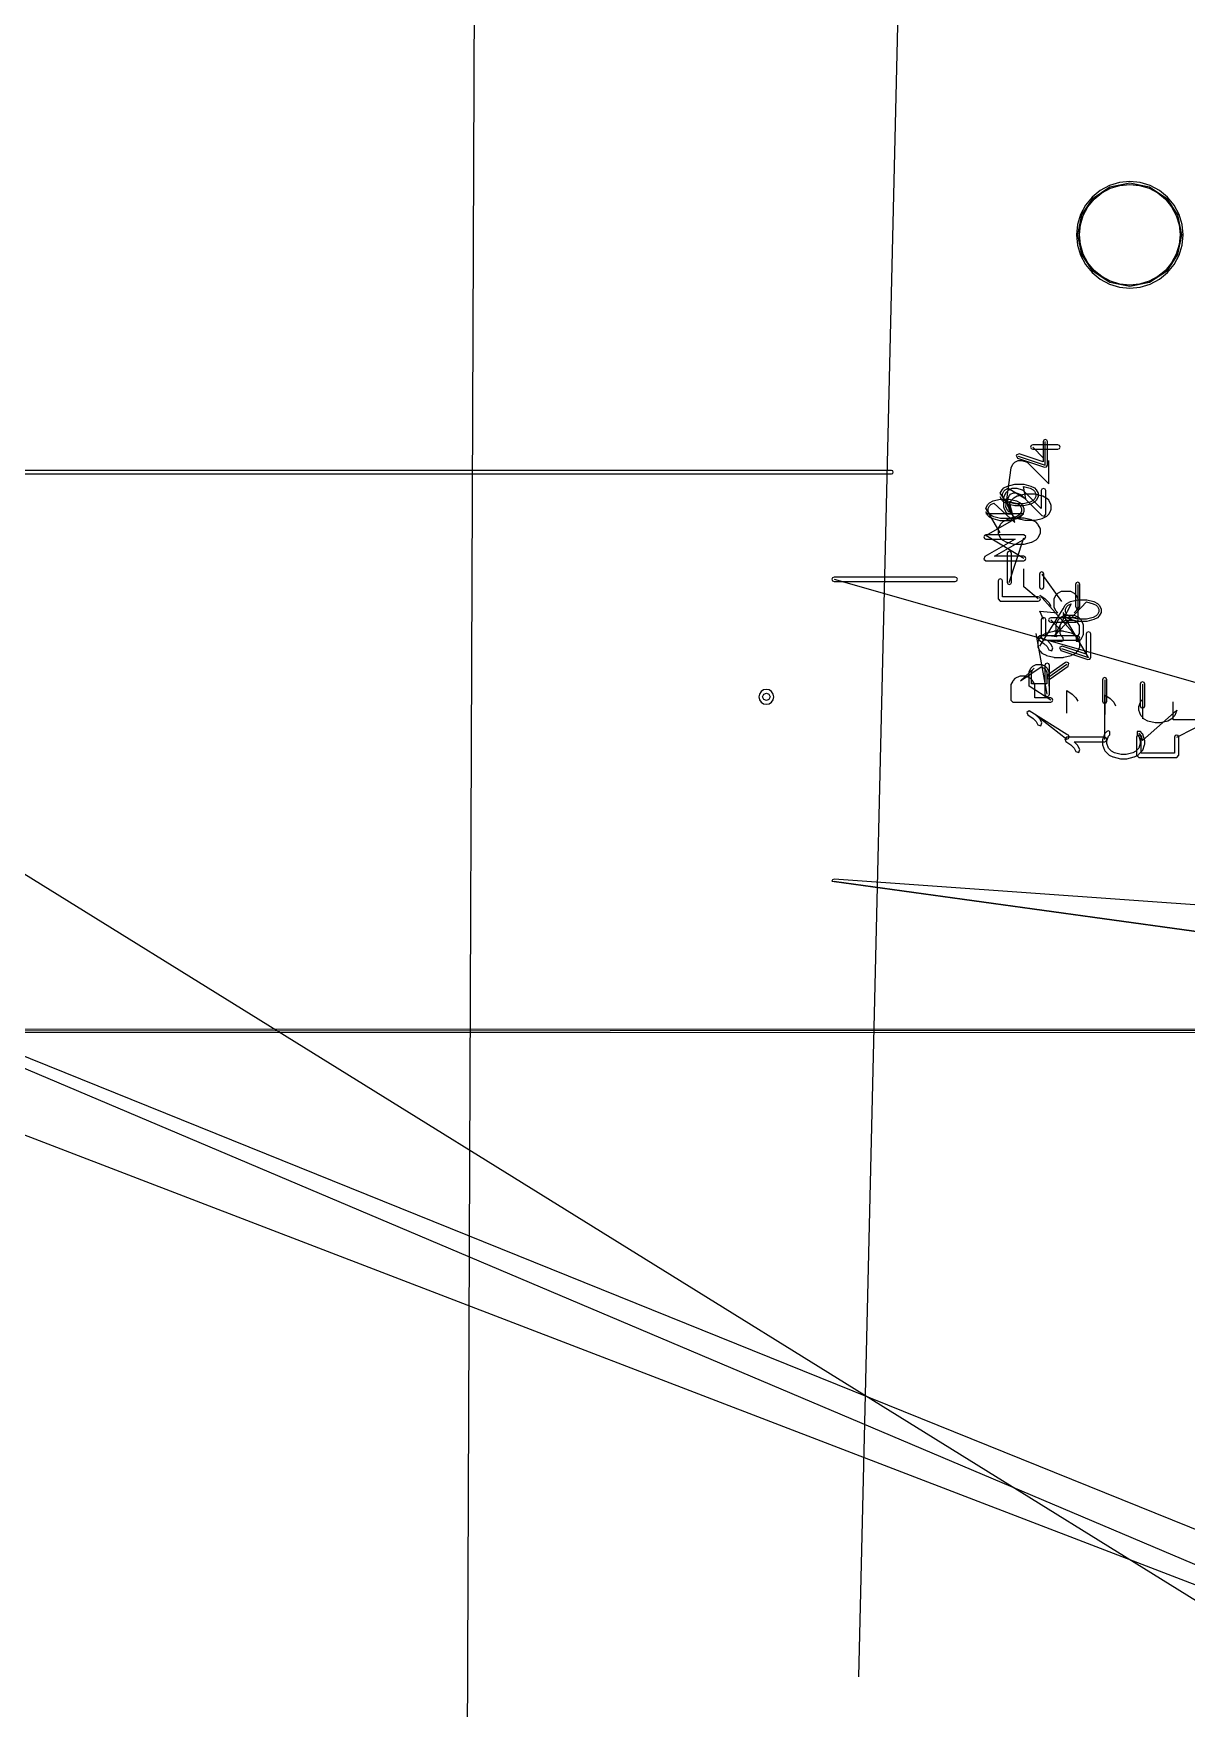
# Model space of a CAD drawing. Extents: x 0 to 334, y -361 to 120.
# Drawn here: x 38.8 to 77.5, y -22.7 to 33.6 of the extents above; entities that cross this region are included whole.
import ezdxf

# ---------------------------------------------------------------- set-up
doc = ezdxf.new("R2010")
doc.units = 0

msp = doc.modelspace()

# ---------------------------------------------------------------- linework, layer by layer
at = {"layer": 'Layer 1'}
for p, q in [((68.600002, 68.13915), (66.48, -21.6349)), ((53.7, 67.5442), (52.37, -264.804)), ((74.604748, 28.321693), (74.333284, 28.098909)), ((74.368637, 28.063553), (74.933591, 28.441043)), ((74.403995, 28.028198), (74.660305, 28.238547)), ((74.914458, 28.487237), (74.604748, 28.321693)), ((74.660305, 28.238547), (74.952727, 28.394849)), ((75.250514, 28.589179), (74.914458, 28.487237)), ((74.933591, 28.441043), (75.6, 28.5736)), ((74.952727, 28.394849), (75.270023, 28.4911)), ((75.6, 28.6236), (75.250514, 28.589179)), ((75.270023, 28.4911), (75.6, 28.5236)), ((75.949486, 28.589179), (75.6, 28.6236)), ((75.6, 28.6236), (75.6, 28.6236)), ((75.6, 28.5736), (76.266409, 28.441043)), ((75.6, 28.5236), (75.929977, 28.4911)), ((75.6, 28.5236), (75.6, 28.5236)), ((75.929977, 28.4911), (76.247273, 28.394849)), ((76.285542, 28.487237), (75.949486, 28.589179)), ((76.247273, 28.394849), (76.539695, 28.238547)), ((76.266409, 28.441043), (76.831363, 28.063553)), ((76.595252, 28.321693), (76.285542, 28.487237)), ((76.539695, 28.238547), (76.796005, 28.028198)), ((76.866716, 28.098909), (76.595252, 28.321693)), ((74.1105, 27.827445), (73.944956, 27.517735)), ((73.991147, 27.498599), (74.368637, 28.063553)), ((74.037344, 27.479466), (74.193646, 27.771888)), ((74.333284, 28.098909), (74.1105, 27.827445)), ((74.193646, 27.771888), (74.403995, 28.028198)), ((76.796005, 28.028198), (77.006354, 27.771888)), ((76.831363, 28.063553), (77.208853, 27.498599)), ((77.0895, 27.827445), (76.866716, 28.098909)), ((77.006354, 27.771888), (77.162656, 27.479466)), ((77.255044, 27.517735), (77.0895, 27.827445)), ((73.843014, 27.181679), (73.808593, 26.832193)), ((73.944956, 27.517735), (73.843014, 27.181679)), ((73.85859, 26.83219), (73.991147, 27.498599)), ((73.908593, 26.832193), (73.941093, 27.16217)), ((73.941093, 27.16217), (74.037344, 27.479466)), ((77.162656, 27.479466), (77.258907, 27.16217)), ((77.208853, 27.498599), (77.34141, 26.83219)), ((77.356986, 27.181679), (77.255044, 27.517735)), ((77.258907, 27.16217), (77.291407, 26.832193)), ((77.391407, 26.832193), (77.356986, 27.181679)), ((73.808593, 26.832193), (73.843014, 26.482707)), ((73.843014, 26.482707), (73.944956, 26.146651)), ((73.991147, 26.165781), (73.85859, 26.83219)), ((73.941093, 26.502216), (73.908593, 26.832193)), ((74.037344, 26.18492), (73.941093, 26.502216)), ((77.258907, 26.502216), (77.162656, 26.18492)), ((77.34141, 26.83219), (77.208853, 26.165781)), ((77.255044, 26.146651), (77.356986, 26.482707)), ((77.291407, 26.832193), (77.258907, 26.502216)), ((77.34141, 26.83219), (77.34141, 26.83219)), ((77.356986, 26.482707), (77.391407, 26.832193)), ((73.944956, 26.146651), (74.1105, 25.836941)), ((74.368637, 25.600827), (73.991147, 26.165781)), ((74.193646, 25.892498), (74.037344, 26.18492)), ((77.208853, 26.165781), (76.831363, 25.600827)), ((77.162656, 26.18492), (77.006354, 25.892498)), ((77.0895, 25.836941), (77.255044, 26.146651)), ((74.1105, 25.836941), (74.333284, 25.565477)), ((74.403995, 25.636188), (74.193646, 25.892498)), ((74.333284, 25.565477), (74.604748, 25.342693)), ((74.933591, 25.223337), (74.368637, 25.600827)), ((74.660305, 25.425839), (74.403995, 25.636188)), ((74.604748, 25.342693), (74.914458, 25.177149)), ((74.952727, 25.269537), (74.660305, 25.425839)), ((76.539695, 25.425839), (76.247273, 25.269537)), ((76.831363, 25.600827), (76.266409, 25.223337)), ((76.285542, 25.177149), (76.595252, 25.342693)), ((76.796005, 25.636188), (76.539695, 25.425839)), ((76.595252, 25.342693), (76.866716, 25.565477)), ((77.006354, 25.892498), (76.796005, 25.636188)), ((76.866716, 25.565477), (77.0895, 25.836941)), ((74.914458, 25.177149), (75.250514, 25.075207)), ((75.6, 25.09078), (74.933591, 25.223337)), ((75.270023, 25.173286), (74.952727, 25.269537)), ((75.250514, 25.075207), (75.6, 25.040786)), ((75.6, 25.140786), (75.270023, 25.173286)), ((76.266409, 25.223337), (75.6, 25.09078)), ((75.929977, 25.173286), (75.6, 25.140786)), ((75.6, 25.040786), (75.949486, 25.075207)), ((76.247273, 25.269537), (75.929977, 25.173286)), ((75.949486, 25.075207), (76.285542, 25.177149)), ((72.284834, 19.751404), (72.262867, 19.698371)), ((72.337867, 19.773371), (72.284834, 19.751404)), ((73.1845, 19.7734), (72.337867, 19.773371)), ((72.708167, 19.932833), (72.6862, 19.8798)), ((72.6862, 19.8798), (72.6862, 19.1977)), ((72.7612, 19.9548), (72.708167, 19.932833)), ((72.814233, 19.932833), (72.7612, 19.9548)), ((72.7612, 19.9548), (72.7612, 19.9548)), ((72.7612, 19.093609), (72.7612, 19.8798)), ((72.8362, 19.8798), (72.814233, 19.932833)), ((72.8362, 19.093643), (72.8362, 19.8798)), ((73.237533, 19.751433), (73.1845, 19.7734)), ((73.2595, 19.6984), (73.237533, 19.751433)), ((71.672577, 19.125052), (71.733053, 19.185528)), ((71.733053, 19.185528), (71.854005, 19.246005)), ((71.877774, 19.467175), (71.782906, 19.419741)), ((71.782906, 19.419741), (71.83034, 19.324873)), ((71.83034, 19.324873), (72.737483, 19.022492)), ((71.854005, 19.246005), (71.975, 19.246)), ((71.854057, 19.39599), (72.7612, 19.093609)), ((72.6862, 19.1977), (71.877774, 19.467175)), ((71.975, 19.246), (72.156429, 19.185523)), ((72.156429, 19.185523), (72.882143, 18.459809)), ((72.262867, 19.698371), (72.284834, 19.645338)), ((72.284834, 19.645338), (72.337867, 19.623371)), ((72.337867, 19.698371), (72.7007, 19.321)), ((72.337867, 19.623371), (73.1845, 19.6234)), ((72.882143, 18.459809), (72.8821, 19.246)), ((73.1845, 19.6234), (73.237533, 19.645367)), ((73.237533, 19.645367), (73.2595, 19.6984)), ((16.67, 18.8522), (189.09, -88.0649)), ((67.59, 18.9122), (19.27, 18.9122)), ((19.27, 18.7922), (67.59, 18.7922)), ((67.632426, 18.894626), (67.59, 18.9122)), ((67.59, 18.7922), (67.632426, 18.809774)), ((67.65, 18.8522), (67.632426, 18.894626)), ((67.632426, 18.809774), (67.65, 18.8522)), ((71.430695, 17.688144), (71.6121, 19.0041)), ((71.6121, 19.0041), (71.672577, 19.125052)), ((72.737483, 19.022492), (72.80505, 19.032804)), ((72.80505, 19.032804), (72.8362, 19.093643)), ((71.309767, 17.901029), (71.24929, 18.021981)), ((71.2493, 18.1429), (71.309777, 18.263852)), ((71.6121, 17.613146), (71.2493, 18.1429)), ((71.309777, 18.263852), (71.370253, 18.324328)), ((71.324257, 18.039686), (71.3243, 18.1252)), ((71.371373, 17.945456), (71.324257, 18.039686)), ((71.3243, 18.1252), (71.371416, 18.21943)), ((71.363613, 18.024066), (71.355695, 17.990525)), ((71.42409, 18.145018), (71.363613, 18.024066)), ((71.370253, 18.324328), (71.491205, 18.384805)), ((71.371416, 18.21943), (71.41468, 18.262694)), ((71.41468, 18.262694), (71.517382, 18.314046)), ((71.438139, 18.16451), (71.42409, 18.145018)), ((71.498615, 18.224986), (71.438139, 18.16451)), ((71.491205, 18.384805), (71.73311, 18.445281)), ((71.518107, 18.239035), (71.498615, 18.224986)), ((71.5057, 17.9728), (71.552816, 18.06703)), ((71.517382, 18.314046), (72.105143, 17.96148)), ((71.639059, 18.299512), (71.518107, 18.239035)), ((71.552816, 18.06703), (71.59608, 18.110294)), ((71.59608, 18.110294), (71.69031, 18.15741)), ((71.6726, 18.30743), (71.639059, 18.299512)), ((71.793557, 18.307425), (71.6726, 18.30743)), ((71.69031, 18.15741), (71.7814, 18.1574)), ((71.820464, 18.043086), (71.699512, 17.982609)), ((71.73311, 18.445281), (72.0355, 18.4453)), ((71.7814, 18.1574), (71.934486, 18.106371)), ((71.817274, 18.303576), (71.793557, 18.307425)), ((71.998703, 18.243099), (71.817274, 18.303576)), ((71.835815, 18.048765), (71.820464, 18.043086)), ((72.07772, 18.109241), (71.835815, 18.048765)), ((71.934486, 18.106371), (72.647681, 17.393176)), ((72.028019, 18.224981), (71.998703, 18.243099)), ((72.105143, 17.96148), (72.0262, 18.3703)), ((72.0262, 18.3703), (72.251161, 18.31406)), ((72.6257, 17.6273), (72.028019, 18.224981)), ((72.0355, 18.4453), (72.277405, 18.384824)), ((72.09591, 18.11148), (72.07772, 18.109241)), ((72.398291, 18.111481), (72.09591, 18.11148)), ((72.251161, 18.31406), (72.353863, 18.262708)), ((72.277405, 18.384824), (72.398357, 18.324347)), ((72.353863, 18.262708), (72.397127, 18.219444)), ((72.397127, 18.219444), (72.444242, 18.125214)), ((72.4443, 18.0397), (72.397185, 17.94547)), ((72.416481, 18.109242), (72.398291, 18.111481)), ((72.398357, 18.324347), (72.458833, 18.263871)), ((72.658386, 18.048766), (72.416481, 18.109242)), ((72.444242, 18.125214), (72.4443, 18.0397)), ((72.5193, 18.022), (72.458824, 17.901048)), ((72.458833, 18.263871), (72.519309, 18.142919)), ((72.519309, 18.142919), (72.5193, 18.022)), ((72.647667, 18.285433), (72.6257, 18.2324)), ((72.6257, 18.2324), (72.6257, 17.6273)), ((72.7007, 18.3074), (72.647667, 18.285433)), ((72.673737, 18.043087), (72.658386, 18.048766)), ((72.794689, 17.98261), (72.673737, 18.043087)), ((72.753733, 18.285433), (72.7007, 18.3074)), ((72.7757, 18.2324), (72.753733, 18.285433)), ((72.775714, 17.446209), (72.7757, 18.2324)), ((70.825967, 17.402628), (70.76549, 17.523581)), ((70.7655, 17.6446), (70.825977, 17.765552)), ((71.24929, 16.812458), (70.7655, 17.6446)), ((70.825977, 17.765552), (70.886453, 17.826029)), ((70.840457, 17.541286), (70.8405, 17.6269)), ((70.887573, 17.447055), (70.840457, 17.541286)), ((70.8405, 17.6269), (70.887616, 17.72113)), ((70.886453, 17.826029), (71.007405, 17.886505)), ((70.887616, 17.72113), (70.93088, 17.764395)), ((70.93088, 17.764395), (71.033582, 17.815746)), ((71.007405, 17.886505), (71.24931, 17.946981)), ((71.033582, 17.815746), (71.742333, 17.160791)), ((71.24931, 17.946981), (71.5517, 17.947)), ((71.370243, 17.840553), (71.309767, 17.901029)), ((71.355695, 17.990525), (71.3557, 17.6881)), ((71.3557, 17.6881), (71.363618, 17.654559)), ((71.363618, 17.654559), (71.424095, 17.533606)), ((71.491195, 17.780077), (71.370243, 17.840553)), ((71.414637, 17.902192), (71.371373, 17.945456)), ((71.517339, 17.850841), (71.414637, 17.902192)), ((71.424095, 17.533606), (71.438144, 17.514114)), ((71.491172, 17.567191), (71.430695, 17.688144)), ((71.438144, 17.514114), (71.49862, 17.453638)), ((71.551648, 17.506715), (71.491172, 17.567191)), ((71.7331, 17.7196), (71.491195, 17.780077)), ((71.49862, 17.453638), (71.604686, 17.453638)), ((71.5057, 17.705805), (71.5057, 17.9728)), ((71.552816, 17.611574), (71.5057, 17.705805)), ((71.7423, 17.7946), (71.517339, 17.850841)), ((71.545018, 17.76764), (71.5371, 17.734099)), ((71.5371, 17.734099), (71.5371, 17.6131)), ((71.5371, 17.6131), (71.5371, 17.613038)), ((71.5371, 17.613038), (71.537102, 17.612653)), ((71.537102, 17.612653), (71.537105, 17.612268)), ((71.537105, 17.612268), (71.537111, 17.611883)), ((71.537111, 17.611883), (71.537117, 17.611498)), ((71.537117, 17.611498), (71.537127, 17.611113)), ((71.537127, 17.611113), (71.537138, 17.610728)), ((71.537138, 17.610728), (71.537152, 17.610343)), ((71.537152, 17.610343), (71.537166, 17.609959)), ((71.537166, 17.609959), (71.537184, 17.609574)), ((71.537184, 17.609574), (71.537202, 17.60919)), ((71.537202, 17.60919), (71.537224, 17.608806)), ((71.537224, 17.608806), (71.537246, 17.608421)), ((71.537246, 17.608421), (71.537272, 17.608037)), ((71.537272, 17.608037), (71.537298, 17.607653)), ((71.537298, 17.607653), (71.537328, 17.607269)), ((71.537328, 17.607269), (71.537358, 17.606885)), ((71.537358, 17.606885), (71.537392, 17.606501)), ((71.537392, 17.606501), (71.537426, 17.606118)), ((71.537426, 17.606118), (71.537463, 17.605735)), ((71.537463, 17.605735), (71.537502, 17.605352)), ((71.537502, 17.605352), (71.537543, 17.60497)), ((71.537543, 17.60497), (71.537585, 17.604586)), ((71.537585, 17.604586), (71.53763, 17.604205)), ((71.53763, 17.604205), (71.537676, 17.603822)), ((71.537676, 17.603822), (71.537726, 17.603441)), ((71.537726, 17.603441), (71.537776, 17.603058)), ((71.537776, 17.603058), (71.537829, 17.602677)), ((71.537829, 17.602677), (71.537883, 17.602296)), ((71.537883, 17.602296), (71.53794, 17.601915)), ((71.53794, 17.601915), (71.537997, 17.601534)), ((71.537997, 17.601534), (71.538058, 17.601154)), ((71.538058, 17.601154), (71.53812, 17.600774)), ((71.53812, 17.600774), (71.538185, 17.600395)), ((71.538185, 17.600395), (71.538251, 17.600015)), ((71.538251, 17.600015), (71.538319, 17.599636)), ((71.538319, 17.599636), (71.538389, 17.599258)), ((71.538389, 17.599258), (71.538462, 17.598879)), ((71.538462, 17.598879), (71.538535, 17.598502)), ((71.538535, 17.598502), (71.538611, 17.598124)), ((71.538611, 17.598124), (71.538688, 17.597747)), ((71.538688, 17.597747), (71.538769, 17.59737)), ((71.538769, 17.59737), (71.53885, 17.596995)), ((71.53885, 17.596995), (71.538934, 17.596618)), ((71.538934, 17.596618), (71.539019, 17.596243)), ((71.539019, 17.596243), (71.539107, 17.595868)), ((71.539107, 17.595868), (71.539196, 17.595494)), ((71.539196, 17.595494), (71.539288, 17.59512)), ((71.539288, 17.59512), (71.539381, 17.594746)), ((71.539381, 17.594746), (71.539477, 17.594373)), ((71.539477, 17.594373), (71.539573, 17.594001)), ((71.539573, 17.594001), (71.539673, 17.593629)), ((71.539673, 17.593629), (71.539773, 17.593257)), ((71.539773, 17.593257), (71.539876, 17.592886)), ((71.539876, 17.592886), (71.53998, 17.592516)), ((71.53998, 17.592516), (71.540088, 17.592146)), ((71.540088, 17.592146), (71.540195, 17.591776)), ((71.540195, 17.591776), (71.540306, 17.591408)), ((71.540306, 17.591408), (71.540418, 17.591039)), ((71.540418, 17.591039), (71.540533, 17.590672)), ((71.540533, 17.590672), (71.540649, 17.590304)), ((71.540649, 17.590304), (71.540767, 17.589939)), ((71.540767, 17.589939), (71.540886, 17.589572)), ((71.540886, 17.589572), (71.541008, 17.589208)), ((71.541008, 17.589208), (71.541132, 17.588842)), ((71.541132, 17.588842), (71.541258, 17.588478)), ((71.541258, 17.588478), (71.541384, 17.588115)), ((71.541384, 17.588115), (71.541514, 17.587753)), ((71.541514, 17.587753), (71.541645, 17.58739)), ((71.541645, 17.58739), (71.541778, 17.58703)), ((71.541778, 17.58703), (71.541912, 17.586668)), ((71.541912, 17.586668), (71.542049, 17.586309)), ((71.542049, 17.586309), (71.542187, 17.585949)), ((71.542187, 17.585949), (71.542328, 17.585591)), ((71.542328, 17.585591), (71.54247, 17.585233)), ((71.742333, 17.160791), (71.5424, 17.872)), ((71.5424, 17.872), (71.767361, 17.81576)), ((71.54247, 17.585233), (71.542614, 17.584876)), ((71.542614, 17.584876), (71.542759, 17.58452)), ((71.542759, 17.58452), (71.542908, 17.584164)), ((71.542908, 17.584164), (71.543057, 17.583809)), ((71.543057, 17.583809), (71.543208, 17.583455)), ((71.543208, 17.583455), (71.543361, 17.583102)), ((71.543361, 17.583102), (71.543517, 17.582749)), ((71.543517, 17.582749), (71.543673, 17.582398)), ((71.543673, 17.582398), (71.543832, 17.582047)), ((71.543832, 17.582047), (71.543991, 17.581697)), ((71.543991, 17.581697), (71.544154, 17.581348)), ((71.544154, 17.581348), (71.544317, 17.580999)), ((71.544317, 17.580999), (71.544483, 17.580652)), ((71.544483, 17.580652), (71.54465, 17.580305)), ((71.54465, 17.580305), (71.54482, 17.579959)), ((71.54482, 17.579959), (71.544991, 17.579614)), ((71.544991, 17.579614), (71.545018, 17.579559)), ((71.605495, 17.888592), (71.545018, 17.76764)), ((71.545018, 17.579559), (71.605495, 17.458607)), ((71.5517, 17.947), (71.793605, 17.886524)), ((71.604686, 17.559704), (71.552816, 17.611574)), ((71.604686, 17.453638), (71.604686, 17.559704)), ((71.619544, 17.908084), (71.605495, 17.888592)), ((71.605495, 17.458607), (71.619544, 17.439115)), ((71.68002, 17.96856), (71.619544, 17.908084)), ((71.699512, 17.982609), (71.68002, 17.96856)), ((72.035491, 17.719619), (71.7331, 17.7196)), ((72.026258, 17.794614), (71.7423, 17.7946)), ((71.767361, 17.81576), (71.870063, 17.764409)), ((71.793605, 17.886524), (71.914557, 17.826048)), ((71.870063, 17.764409), (71.913327, 17.721144)), ((71.913327, 17.721144), (71.960442, 17.626914)), ((71.9605, 17.5413), (71.913385, 17.447069)), ((71.914557, 17.826048), (71.975033, 17.765571)), ((71.960442, 17.626914), (71.9605, 17.5413)), ((72.0355, 17.5236), (71.975024, 17.402647)), ((71.975033, 17.765571), (72.035509, 17.644619)), ((72.251219, 17.850855), (72.026258, 17.794614)), ((72.277396, 17.780096), (72.035491, 17.719619)), ((72.035509, 17.644619), (72.0355, 17.5236)), ((72.353921, 17.902206), (72.251219, 17.850855)), ((72.398348, 17.840572), (72.277396, 17.780096)), ((72.397185, 17.94547), (72.353921, 17.902206)), ((72.458824, 17.901048), (72.398348, 17.840572)), ((72.814181, 17.968561), (72.794689, 17.98261)), ((72.874657, 17.908085), (72.814181, 17.968561)), ((72.888706, 17.888593), (72.874657, 17.908085)), ((72.874666, 17.439196), (72.888715, 17.458688)), ((72.949182, 17.767641), (72.888706, 17.888593)), ((72.888715, 17.458688), (72.949191, 17.57964)), ((72.9571, 17.7341), (72.949182, 17.767641)), ((72.949191, 17.57964), (72.957109, 17.613181)), ((72.957109, 17.613181), (72.9571, 17.7341)), ((70.7655, 16.7229), (72.0355, 17.448614)), ((72.0355, 17.448614), (70.7655, 17.4486)), ((70.886443, 17.342152), (70.825967, 17.402628)), ((71.007395, 17.281676), (70.886443, 17.342152)), ((70.930837, 17.403791), (70.887573, 17.447055)), ((71.033539, 17.35244), (70.930837, 17.403791)), ((71.2493, 17.2212), (71.007395, 17.281676)), ((71.2585, 17.2962), (71.033539, 17.35244)), ((71.182208, 16.966951), (71.17429, 16.93341)), ((71.17429, 16.93341), (71.1743, 16.8124)), ((71.242685, 17.087903), (71.182208, 16.966951)), ((71.256734, 17.107395), (71.242685, 17.087903)), ((71.551691, 17.221219), (71.2493, 17.2212)), ((71.31721, 17.167872), (71.256734, 17.107395)), ((71.542458, 17.296214), (71.2585, 17.2962)), ((71.336702, 17.181921), (71.31721, 17.167872)), ((71.457654, 17.242397), (71.336702, 17.181921)), ((71.473005, 17.248076), (71.457654, 17.242397)), ((71.71491, 17.308552), (71.473005, 17.248076)), ((71.767419, 17.352454), (71.542458, 17.296214)), ((71.793596, 17.281695), (71.551691, 17.221219)), ((71.619544, 17.439115), (71.68002, 17.378639)), ((71.68002, 17.378639), (71.699512, 17.36459)), ((71.699512, 17.36459), (71.820464, 17.304114)), ((71.7331, 17.310791), (71.71491, 17.308552)), ((72.035491, 17.310781), (71.7331, 17.310791)), ((71.870121, 17.403805), (71.767419, 17.352454)), ((71.914548, 17.342171), (71.793596, 17.281695)), ((71.820464, 17.304114), (71.835815, 17.298435)), ((71.835815, 17.298435), (72.07772, 17.237958)), ((71.913385, 17.447069), (71.870121, 17.403805)), ((71.975024, 17.402647), (71.914548, 17.342171)), ((72.053681, 17.308542), (72.035491, 17.310781)), ((72.295586, 17.248066), (72.053681, 17.308542)), ((72.07772, 17.237958), (72.09591, 17.235719)), ((72.09591, 17.235719), (72.3983, 17.2358)), ((72.310937, 17.242387), (72.295586, 17.248066)), ((72.431889, 17.181911), (72.310937, 17.242387)), ((72.3983, 17.2358), (72.41649, 17.238039)), ((72.41649, 17.238039), (72.658395, 17.298516)), ((72.451381, 17.167862), (72.431889, 17.181911)), ((72.511857, 17.107385), (72.451381, 17.167862)), ((72.525906, 17.087893), (72.511857, 17.107385)), ((72.586382, 16.966941), (72.525906, 17.087893)), ((72.5943, 16.9334), (72.586382, 16.966941)), ((72.594309, 16.812481), (72.5943, 16.9334)), ((72.647681, 17.393176), (72.729411, 17.376929)), ((72.658395, 17.298516), (72.673746, 17.304195)), ((72.673746, 17.304195), (72.794698, 17.364671)), ((72.729411, 17.376929), (72.775714, 17.446209)), ((72.794698, 17.364671), (72.81419, 17.37872)), ((72.81419, 17.37872), (72.874666, 17.439196)), ((70.712457, 16.729947), (70.69049, 16.676914)), ((70.69049, 16.676914), (70.712457, 16.623881)), ((70.76549, 16.751914), (70.712457, 16.729947)), ((70.712457, 16.623881), (70.76549, 16.601914)), ((71.7531, 16.602), (70.72831, 16.016404)), ((72.03548, 16.751914), (70.76549, 16.751914)), ((70.76549, 16.601914), (71.7531, 16.602)), ((72.03549, 15.9512), (70.7655, 16.7229)), ((71.0479, 16.0262), (72.07269, 16.611796)), ((71.1743, 16.8124), (71.1743, 16.812338)), ((71.1743, 16.812338), (71.174302, 16.811952)), ((71.174302, 16.811952), (71.174305, 16.811568)), ((71.174305, 16.811568), (71.174311, 16.811183)), ((71.174311, 16.811183), (71.174317, 16.810798)), ((71.174317, 16.810798), (71.174327, 16.810414)), ((71.174327, 16.810414), (71.174338, 16.810028)), ((71.174338, 16.810028), (71.174352, 16.809643)), ((71.174352, 16.809643), (71.174366, 16.809259)), ((71.174366, 16.809259), (71.174384, 16.808874)), ((71.174384, 16.808874), (71.174402, 16.80849)), ((71.174402, 16.80849), (71.174424, 16.808106)), ((71.174424, 16.808106), (71.174446, 16.807721)), ((71.174446, 16.807721), (71.174472, 16.807338)), ((71.174472, 16.807338), (71.174498, 16.806953)), ((71.174498, 16.806953), (71.174528, 16.806569)), ((71.174528, 16.806569), (71.174558, 16.806185)), ((71.174558, 16.806185), (71.174592, 16.805801)), ((71.174592, 16.805801), (71.174626, 16.805418)), ((71.174626, 16.805418), (71.174664, 16.805035)), ((71.174664, 16.805035), (71.174702, 16.804652)), ((71.174702, 16.804652), (71.174743, 16.804269)), ((71.174743, 16.804269), (71.174785, 16.803886)), ((71.174785, 16.803886), (71.17483, 16.803504)), ((71.17483, 16.803504), (71.174876, 16.803122)), ((71.174876, 16.803122), (71.174926, 16.802741)), ((71.174926, 16.802741), (71.174976, 16.802358)), ((71.174976, 16.802358), (71.175029, 16.801977)), ((71.175029, 16.801977), (71.175083, 16.801596)), ((71.175083, 16.801596), (71.17514, 16.801215)), ((71.17514, 16.801215), (71.175197, 16.800835)), ((71.175197, 16.800835), (71.175258, 16.800454)), ((71.175258, 16.800454), (71.17532, 16.800074)), ((71.17532, 16.800074), (71.175385, 16.799695)), ((71.175385, 16.799695), (71.175451, 16.799315)), ((71.175451, 16.799315), (71.175519, 16.798937)), ((71.175519, 16.798937), (71.175589, 16.798558)), ((71.175589, 16.798558), (71.175661, 16.79818)), ((71.175661, 16.79818), (71.175735, 16.797802)), ((71.175735, 16.797802), (71.175811, 16.797425)), ((71.175811, 16.797425), (71.175888, 16.797047)), ((71.175888, 16.797047), (71.175969, 16.796671)), ((71.175969, 16.796671), (71.17605, 16.796295)), ((71.17605, 16.796295), (71.176134, 16.795919)), ((71.176134, 16.795919), (71.176219, 16.795543)), ((71.176219, 16.795543), (71.176307, 16.795168)), ((71.176307, 16.795168), (71.176396, 16.794794)), ((71.176396, 16.794794), (71.176488, 16.79442)), ((71.176488, 16.79442), (71.176581, 16.794046)), ((71.176581, 16.794046), (71.176677, 16.793673)), ((71.176677, 16.793673), (71.176773, 16.793301)), ((71.176773, 16.793301), (71.176873, 16.792929)), ((71.176873, 16.792929), (71.176973, 16.792557)), ((71.176973, 16.792557), (71.177076, 16.792187)), ((71.177076, 16.792187), (71.17718, 16.791816)), ((71.17718, 16.791816), (71.177288, 16.791446)), ((71.177288, 16.791446), (71.177395, 16.791076)), ((71.177395, 16.791076), (71.177506, 16.790708)), ((71.177506, 16.790708), (71.177618, 16.790339)), ((71.177618, 16.790339), (71.177733, 16.789972)), ((71.177733, 16.789972), (71.177848, 16.789605)), ((71.177848, 16.789605), (71.177967, 16.789239)), ((71.177967, 16.789239), (71.178086, 16.788872)), ((71.178086, 16.788872), (71.178208, 16.788508)), ((71.178208, 16.788508), (71.178332, 16.788142)), ((71.178332, 16.788142), (71.178458, 16.787779)), ((71.178458, 16.787779), (71.178584, 16.787415)), ((71.178584, 16.787415), (71.178714, 16.787053)), ((71.178714, 16.787053), (71.178845, 16.78669)), ((71.178845, 16.78669), (71.178978, 16.786329)), ((71.178978, 16.786329), (71.179112, 16.785968)), ((71.179112, 16.785968), (71.179249, 16.785609)), ((71.179249, 16.785609), (71.179387, 16.785249)), ((71.179387, 16.785249), (71.179528, 16.78489)), ((71.179528, 16.78489), (71.17967, 16.784533)), ((71.17967, 16.784533), (71.179815, 16.784175)), ((71.179815, 16.784175), (71.179959, 16.78382)), ((71.179959, 16.78382), (71.180108, 16.783464)), ((71.180108, 16.783464), (71.180257, 16.783109)), ((71.180257, 16.783109), (71.180408, 16.782755)), ((71.180408, 16.782755), (71.180561, 16.782402)), ((71.180561, 16.782402), (71.180717, 16.782049)), ((71.180717, 16.782049), (71.180872, 16.781698)), ((71.180872, 16.781698), (71.181032, 16.781346)), ((71.181032, 16.781346), (71.181191, 16.780997)), ((71.181191, 16.780997), (71.181354, 16.780648)), ((71.181354, 16.780648), (71.181517, 16.780299)), ((71.181517, 16.780299), (71.181683, 16.779952)), ((71.181683, 16.779952), (71.18185, 16.779605)), ((71.18185, 16.779605), (71.18202, 16.77926)), ((71.18202, 16.77926), (71.182191, 16.778914)), ((71.182191, 16.778914), (71.182218, 16.778859)), ((71.182218, 16.778859), (71.242695, 16.657906)), ((71.242695, 16.657906), (71.256744, 16.638414)), ((71.256744, 16.638414), (71.31722, 16.577938)), ((71.31722, 16.577938), (71.336712, 16.563889)), ((71.336712, 16.563889), (71.457664, 16.503413)), ((71.457664, 16.503413), (71.473015, 16.497734)), ((71.473015, 16.497734), (71.71492, 16.437258)), ((71.551691, 15.1505), (72.0355, 16.6479)), ((71.71492, 16.437258), (71.73311, 16.435019)), ((71.73311, 16.435019), (72.0355, 16.4351)), ((72.107946, 16.696158), (72.03548, 16.751914)), ((72.0355, 16.4351), (72.05369, 16.437339)), ((72.05369, 16.437339), (72.295595, 16.497815)), ((72.07269, 16.611796), (72.107946, 16.696158)), ((72.295595, 16.497815), (72.310946, 16.503494)), ((72.310946, 16.503494), (72.431898, 16.56397)), ((72.431898, 16.56397), (72.45139, 16.578019)), ((72.45139, 16.578019), (72.511866, 16.638495)), ((72.511866, 16.638495), (72.525915, 16.657987)), ((72.525915, 16.657987), (72.586391, 16.77894)), ((72.586391, 16.77894), (72.594309, 16.812481)), ((70.72831, 16.016404), (70.693054, 15.932042)), ((70.693054, 15.932042), (70.76552, 15.876286)), ((70.76552, 15.876286), (72.0355, 15.8762)), ((72.0355, 16.0262), (71.0479, 16.0262)), ((71.498658, 16.171153), (71.476691, 16.11812)), ((71.476691, 16.11812), (71.4767, 15.1505)), ((71.551691, 16.19312), (71.498658, 16.171153)), ((71.5517, 16.1931), (71.551691, 16.19312)), ((71.604733, 16.171133), (71.5517, 16.1931)), ((71.6267, 16.1181), (71.604733, 16.171133)), ((71.6267, 15.1505), (71.6267, 16.1181)), ((72.088533, 16.004233), (72.0355, 16.0262)), ((72.0355, 15.8762), (72.088533, 15.898167)), ((72.1105, 15.9512), (72.088533, 16.004233)), ((72.088533, 15.898167), (72.1105, 15.9512)), ((65.606967, 15.305233), (65.585, 15.2522)), ((65.585, 15.2522), (65.606967, 15.199167)), ((65.66, 15.3272), (65.606967, 15.305233)), ((69.735, 15.3272), (65.66, 15.3272)), ((65.66, 15.2522), (112.73, 1.8192)), ((69.788033, 15.305233), (69.735, 15.3272)), ((69.81, 15.2522), (69.788033, 15.305233)), ((69.788033, 15.199167), (69.81, 15.2522)), ((71.196276, 15.249503), (71.174309, 15.19647)), ((71.249309, 15.27147), (71.196276, 15.249503)), ((71.302333, 15.249533), (71.2493, 15.2715)), ((71.2493, 15.2715), (71.249309, 15.27147)), ((71.3243, 15.1965), (71.302333, 15.249533)), ((72.0355, 15.0005), (72.0355, 15.6053)), ((72.565262, 15.423872), (72.5652, 15.0005)), ((72.587229, 15.476905), (72.565262, 15.423872)), ((72.640262, 15.498872), (72.587229, 15.476905)), ((72.693233, 15.476933), (72.6402, 15.4989)), ((72.6402, 15.4989), (72.640262, 15.498872)), ((72.640262, 15.423872), (73.3055, 14.5022)), ((72.7152, 15.4239), (72.693233, 15.476933)), ((72.7152, 15.0005), (72.7152, 15.4239)), ((65.606967, 15.199167), (65.66, 15.1772)), ((65.66, 15.1772), (69.735, 15.1772)), ((69.735, 15.1772), (69.788033, 15.199167)), ((71.174309, 15.19647), (71.1743, 14.5917)), ((71.3243, 14.6667), (71.3243, 15.1965)), ((72.5193, 14.6667), (71.3243, 14.6667)), ((71.4767, 15.1505), (71.498667, 15.097467)), ((71.498667, 15.097467), (71.5517, 15.0755)), ((71.5517, 15.0755), (71.604733, 15.097467)), ((71.604733, 15.097467), (71.6267, 15.1505)), ((72.519309, 14.591708), (72.0355, 15.0005)), ((72.572333, 14.644733), (72.5193, 14.6667)), ((72.5652, 15.0005), (72.587167, 14.947467)), ((72.5943, 14.5917), (72.572333, 14.644733)), ((73.849798, 13.278105), (72.5798, 14.7151)), ((72.5798, 14.7151), (72.761229, 14.594147)), ((72.587167, 14.947467), (72.6402, 14.9255)), ((72.6402, 14.9255), (72.693233, 14.947467)), ((72.693233, 14.947467), (72.7152, 15.0005)), ((73.0636, 14.6086), (73.124076, 14.729552)), ((73.124076, 14.729552), (73.184552, 14.790028)), ((73.184552, 14.790028), (73.305505, 14.850505)), ((73.305505, 14.850505), (73.6079, 14.8505)), ((73.6079, 14.8505), (73.728852, 14.790023)), ((73.728852, 14.790023), (73.789328, 14.729547)), ((73.796767, 15.13099), (73.7748, 15.077957)), ((73.7748, 15.077957), (73.7748, 14.3522)), ((73.789328, 14.729547), (73.849804, 14.608595)), ((73.8498, 15.152957), (73.796767, 15.13099)), ((73.8498, 15.1529), (73.8498, 15.152957)), ((73.902833, 15.130933), (73.8498, 15.1529)), ((73.8498, 15.077957), (73.8498, 13.9143)), ((73.9248, 15.0779), (73.902833, 15.130933)), ((73.9248, 14.3522), (73.9248, 15.0779)), ((71.1743, 14.5917), (71.2493, 14.5167)), ((71.2493, 14.5167), (72.5193, 14.5167)), ((72.5193, 14.5167), (72.572333, 14.538667)), ((72.572333, 14.538667), (72.5943, 14.5917)), ((72.5798, 13.007158), (73.366, 14.2627)), ((72.700738, 13.897438), (72.5798, 14.1853)), ((72.5798, 14.1853), (73.184562, 14.124824)), ((72.761229, 14.594147), (72.882181, 14.473195)), ((72.882181, 14.473195), (72.942657, 14.352242)), ((73.06361, 14.306253), (73.0636, 14.6086)), ((73.124086, 14.1853), (73.06361, 14.306253)), ((73.072843, 13.355491), (74.1429, 14.4901)), ((73.634082, 14.433846), (73.072843, 13.355491)), ((73.184562, 14.124824), (73.124086, 14.1853)), ((73.426467, 14.020728), (73.36599, 14.141681)), ((73.366, 14.2627), (73.426477, 14.383652)), ((73.426477, 14.383652), (73.486953, 14.444129)), ((73.440957, 14.159386), (73.441, 14.245)), ((73.488073, 14.065155), (73.440957, 14.159386)), ((73.441, 14.245), (73.488116, 14.33923)), ((73.486953, 14.444129), (73.607905, 14.504605)), ((73.488116, 14.33923), (73.53138, 14.382495)), ((73.53138, 14.382495), (73.634082, 14.433846)), ((73.607905, 14.504605), (73.84981, 14.565081)), ((73.789324, 14.185247), (73.728848, 14.124771)), ((73.7748, 14.3522), (73.796767, 14.299167)), ((73.8498, 14.3062), (73.789324, 14.185247)), ((73.796767, 14.299167), (73.8498, 14.2772)), ((73.849804, 14.608595), (73.8498, 14.3062)), ((73.8498, 14.2772), (73.902833, 14.299167)), ((73.84981, 14.565081), (74.1521, 14.5651)), ((73.902833, 14.299167), (73.9248, 14.3522)), ((74.1429, 14.4901), (74.367861, 14.43386)), ((74.1521, 14.5651), (74.394005, 14.504624)), ((74.367861, 14.43386), (74.470563, 14.382509)), ((74.394005, 14.504624), (74.514957, 14.444148)), ((74.470563, 14.382509), (74.513827, 14.339244)), ((74.513827, 14.339244), (74.560942, 14.245014)), ((74.561, 14.1594), (74.513885, 14.065169)), ((74.514957, 14.444148), (74.575433, 14.383671)), ((74.560942, 14.245014), (74.561, 14.1594)), ((74.575433, 14.383671), (74.635909, 14.262719)), ((74.636, 14.1417), (74.575524, 14.020747)), ((74.635909, 14.262719), (74.636, 14.1417)), ((72.647667, 13.950433), (72.6257, 13.8974)), ((72.6257, 13.8974), (72.6257, 13.2927)), ((72.7007, 13.9724), (72.647667, 13.950433)), ((72.753733, 13.950433), (72.7007, 13.9724)), ((72.7757, 13.8974), (72.753733, 13.950433)), ((72.77569, 13.360521), (72.7757, 13.8974)), ((72.889634, 13.938305), (72.867667, 13.885272)), ((72.867667, 13.885272), (72.889634, 13.832239)), ((72.942667, 13.960272), (72.889634, 13.938305)), ((72.889634, 13.832239), (72.942667, 13.810272)), ((73.7893, 13.9603), (72.942667, 13.960272)), ((72.942667, 13.885272), (73.3055, 13.5079)), ((72.942667, 13.810272), (73.7893, 13.8103)), ((73.109548, 13.71601), (73.1095, 13.4136)), ((73.117466, 13.749551), (73.109548, 13.71601)), ((73.177942, 13.870503), (73.117466, 13.749551)), ((73.191991, 13.889995), (73.177942, 13.870503)), ((73.252467, 13.950471), (73.191991, 13.889995)), ((73.271959, 13.96452), (73.252467, 13.950471)), ((73.2595, 13.6983), (73.306615, 13.79253)), ((73.25951, 13.431358), (73.2595, 13.6983)), ((73.392912, 14.024997), (73.271959, 13.96452)), ((73.306615, 13.79253), (73.349879, 13.835794)), ((73.349879, 13.835794), (73.44411, 13.88291)), ((74.212657, 12.629776), (73.366, 14.0667)), ((73.426453, 14.032915), (73.392912, 14.024997)), ((73.728796, 14.032905), (73.426453, 14.032915)), ((73.486943, 13.960252), (73.426467, 14.020728)), ((73.44411, 13.88291), (73.7111, 13.8829)), ((73.607895, 13.899776), (73.486943, 13.960252)), ((73.531337, 14.021891), (73.488073, 14.065155)), ((73.634039, 13.97054), (73.531337, 14.021891)), ((73.8498, 13.8393), (73.607895, 13.899776)), ((73.859, 13.9143), (73.634039, 13.97054)), ((73.7111, 13.8829), (73.80533, 13.835784)), ((73.762337, 14.024987), (73.728796, 14.032905)), ((73.883289, 13.96451), (73.762337, 14.024987)), ((73.842333, 13.938333), (73.7893, 13.9603)), ((73.7893, 13.8103), (73.842333, 13.832267)), ((73.80533, 13.835784), (73.848594, 13.79252)), ((73.8643, 13.8853), (73.842333, 13.938333)), ((73.842333, 13.832267), (73.8643, 13.8853)), ((73.848594, 13.79252), (73.895709, 13.69829)), ((74.152191, 13.839319), (73.8498, 13.8393)), ((74.142958, 13.914314), (73.859, 13.9143)), ((73.902781, 13.950461), (73.883289, 13.96451)), ((73.895709, 13.69829), (73.8957, 13.4313)), ((73.963257, 13.889985), (73.902781, 13.950461)), ((73.977306, 13.870493), (73.963257, 13.889985)), ((74.037782, 13.749541), (73.977306, 13.870493)), ((74.0457, 13.716), (74.037782, 13.749541)), ((74.0457, 13.413595), (74.0457, 13.716)), ((74.367919, 13.970554), (74.142958, 13.914314)), ((74.394096, 13.899795), (74.152191, 13.839319)), ((74.470621, 14.021905), (74.367919, 13.970554)), ((74.515048, 13.960271), (74.394096, 13.899795)), ((74.513885, 14.065169), (74.470621, 14.021905)), ((74.575524, 14.020747), (74.515048, 13.960271)), ((72.821691, 11.39123), (72.4588, 13.4329)), ((72.512718, 13.161651), (72.5048, 13.12811)), ((72.5048, 13.12811), (72.5048, 13.0072)), ((72.5048, 13.0072), (72.5048, 13.007138)), ((72.5048, 13.007138), (72.504802, 13.006752)), ((72.504802, 13.006752), (72.504805, 13.006368)), ((72.504805, 13.006368), (72.504811, 13.005983)), ((72.504811, 13.005983), (72.504817, 13.005598)), ((72.504817, 13.005598), (72.504827, 13.005214)), ((72.504827, 13.005214), (72.504838, 13.004828)), ((72.504838, 13.004828), (72.504852, 13.004443)), ((72.504852, 13.004443), (72.504866, 13.004059)), ((72.504866, 13.004059), (72.504884, 13.003674)), ((72.504884, 13.003674), (72.504902, 13.00329)), ((72.504902, 13.00329), (72.504924, 13.002906)), ((72.504924, 13.002906), (72.504946, 13.002521)), ((72.504946, 13.002521), (72.504972, 13.002138)), ((72.504972, 13.002138), (72.504998, 13.001753)), ((72.504998, 13.001753), (72.505028, 13.001369)), ((72.505028, 13.001369), (72.505058, 13.000985)), ((72.505058, 13.000985), (72.505092, 13.000601)), ((72.505092, 13.000601), (72.505126, 13.000218)), ((72.505126, 13.000218), (72.505164, 12.999835)), ((72.505164, 12.999835), (72.505202, 12.999452)), ((72.505202, 12.999452), (72.505243, 12.999069)), ((72.505243, 12.999069), (72.505285, 12.998686)), ((72.505285, 12.998686), (72.50533, 12.998304)), ((72.50533, 12.998304), (72.505376, 12.997922)), ((72.505376, 12.997922), (72.505426, 12.997541)), ((72.505426, 12.997541), (72.505476, 12.997158)), ((72.505476, 12.997158), (72.505529, 12.996777)), ((72.505529, 12.996777), (72.505583, 12.996396)), ((72.505583, 12.996396), (72.50564, 12.996015)), ((72.50564, 12.996015), (72.505697, 12.995635)), ((72.505697, 12.995635), (72.505758, 12.995254)), ((72.505758, 12.995254), (72.50582, 12.994874)), ((72.50582, 12.994874), (72.505885, 12.994495)), ((72.505885, 12.994495), (72.505951, 12.994115)), ((72.505951, 12.994115), (72.506019, 12.993737)), ((72.506019, 12.993737), (72.506089, 12.993358)), ((72.506089, 12.993358), (72.506161, 12.99298)), ((72.506161, 12.99298), (72.506235, 12.992602)), ((72.506235, 12.992602), (72.506311, 12.992225)), ((72.506311, 12.992225), (72.506388, 12.991847)), ((72.506388, 12.991847), (72.506469, 12.991471)), ((72.506469, 12.991471), (72.50655, 12.991095)), ((72.50655, 12.991095), (72.506634, 12.990719)), ((72.506634, 12.990719), (72.506719, 12.990343)), ((72.506719, 12.990343), (72.506807, 12.989968)), ((72.506807, 12.989968), (72.506896, 12.989594)), ((72.506896, 12.989594), (72.506988, 12.98922)), ((72.506988, 12.98922), (72.507081, 12.988846)), ((72.507081, 12.988846), (72.507177, 12.988473)), ((72.507177, 12.988473), (72.507273, 12.988101)), ((72.507273, 12.988101), (72.507373, 12.987729)), ((72.507373, 12.987729), (72.507473, 12.987357)), ((72.507473, 12.987357), (72.507576, 12.986987)), ((72.507576, 12.986987), (72.50768, 12.986616)), ((72.50768, 12.986616), (72.507788, 12.986246)), ((72.507788, 12.986246), (72.507895, 12.985876)), ((72.507895, 12.985876), (72.508006, 12.985508)), ((72.508006, 12.985508), (72.508118, 12.985139)), ((72.579798, 13.353105), (72.508033, 13.299834)), ((72.508033, 13.299834), (72.538195, 13.215701)), ((72.508118, 12.985139), (72.508233, 12.984772)), ((72.508233, 12.984772), (72.508348, 12.984405)), ((72.508348, 12.984405), (72.508467, 12.984039)), ((72.508467, 12.984039), (72.508586, 12.983672)), ((72.508586, 12.983672), (72.508708, 12.983308)), ((72.508708, 12.983308), (72.508832, 12.982942)), ((72.508832, 12.982942), (72.508958, 12.982579)), ((72.508958, 12.982579), (72.509084, 12.982215)), ((72.509084, 12.982215), (72.509214, 12.981853)), ((72.509214, 12.981853), (72.509345, 12.98149)), ((72.509345, 12.98149), (72.509478, 12.981129)), ((72.509478, 12.981129), (72.509612, 12.980768)), ((72.509612, 12.980768), (72.509749, 12.980409)), ((72.509749, 12.980409), (72.509887, 12.980049)), ((72.509887, 12.980049), (72.510028, 12.97969)), ((72.510028, 12.97969), (72.51017, 12.979333)), ((72.51017, 12.979333), (72.510315, 12.978975)), ((72.510315, 12.978975), (72.510459, 12.97862)), ((72.510459, 12.97862), (72.510608, 12.978264)), ((72.510608, 12.978264), (72.510757, 12.977909)), ((72.510757, 12.977909), (72.510908, 12.977555)), ((72.510908, 12.977555), (72.511061, 12.977202)), ((72.511061, 12.977202), (72.511217, 12.976849)), ((72.511217, 12.976849), (72.511372, 12.976498)), ((72.511372, 12.976498), (72.511532, 12.976146)), ((72.511532, 12.976146), (72.511691, 12.975797)), ((72.511691, 12.975797), (72.511854, 12.975448)), ((72.511854, 12.975448), (72.512017, 12.975099)), ((72.512017, 12.975099), (72.512183, 12.974752)), ((72.512183, 12.974752), (72.51235, 12.974405)), ((72.51235, 12.974405), (72.51252, 12.97406)), ((72.51252, 12.97406), (72.512691, 12.973714)), ((72.512691, 12.973714), (72.512718, 12.973659)), ((72.573195, 13.282603), (72.512718, 13.161651)), ((72.512718, 12.973659), (72.573195, 12.852706)), ((72.538195, 13.215701), (72.713445, 13.098868)), ((72.587244, 13.302095), (72.573195, 13.282603)), ((73.8498, 13.3531), (72.579798, 13.353105)), ((72.64772, 13.362572), (72.587244, 13.302095)), ((72.6257, 13.2927), (72.693237, 13.218072)), ((72.667212, 13.376621), (72.64772, 13.362572)), ((72.788164, 13.437097), (72.667212, 13.376621)), ((72.693237, 13.218072), (73.297999, 13.157596)), ((72.713445, 13.098868), (72.82054, 12.991773)), ((73.145686, 13.323522), (72.77569, 13.360521)), ((72.803515, 13.442776), (72.788164, 13.437097)), ((73.04542, 13.503252), (72.803515, 13.442776)), ((72.82054, 12.991773), (72.875573, 12.881706)), ((72.935212, 13.089233), (72.82134, 13.203105)), ((72.82134, 13.203105), (73.8498, 13.2031)), ((72.949261, 13.069741), (72.935212, 13.089233)), ((73.009737, 12.948788), (72.949261, 13.069741)), ((72.976196, 12.848165), (73.009737, 12.948788)), ((73.06361, 13.505491), (73.04542, 13.503252)), ((73.365991, 13.505481), (73.06361, 13.505491)), ((73.1095, 13.4136), (73.117418, 13.380059)), ((73.117418, 13.380059), (73.145686, 13.323522)), ((73.329174, 13.003375), (73.234306, 12.955941)), ((73.234306, 12.955941), (73.28174, 12.861073)), ((73.306625, 13.337127), (73.25951, 13.431358)), ((73.297999, 13.157596), (73.373224, 13.200113)), ((73.358495, 13.285257), (73.306625, 13.337127)), ((74.1376, 12.7339), (73.329174, 13.003375)), ((73.373224, 13.200113), (73.358495, 13.285257)), ((73.384181, 13.503242), (73.365991, 13.505481)), ((73.626086, 13.442766), (73.384181, 13.503242)), ((73.641437, 13.437087), (73.626086, 13.442766)), ((73.762389, 13.376611), (73.641437, 13.437087)), ((73.781881, 13.362562), (73.762389, 13.376611)), ((73.842357, 13.302085), (73.781881, 13.362562)), ((73.848585, 13.337069), (73.796715, 13.285199)), ((73.796715, 13.285199), (73.796715, 13.179133)), ((73.796715, 13.179133), (73.902781, 13.179133)), ((73.856406, 13.282593), (73.842357, 13.302085)), ((73.8957, 13.4313), (73.848585, 13.337069)), ((73.902833, 13.331133), (73.8498, 13.3531)), ((73.8498, 13.2031), (73.902833, 13.225067)), ((73.916882, 13.161641), (73.856406, 13.282593)), ((73.856415, 12.852687), (73.916891, 12.97364)), ((73.902781, 13.179133), (73.963257, 13.239609)), ((73.9248, 13.2781), (73.902833, 13.331133)), ((73.902833, 13.225067), (73.9248, 13.2781)), ((73.9248, 13.1281), (73.916882, 13.161641)), ((73.916891, 12.97364), (73.924809, 13.007181)), ((73.924809, 13.007181), (73.9248, 13.1281)), ((73.963257, 13.239609), (73.977306, 13.259101)), ((73.977306, 13.259101), (74.037782, 13.380054)), ((74.037782, 13.380054), (74.0457, 13.413595)), ((74.137657, 13.415966), (74.1376, 12.7339)), ((74.159624, 13.468999), (74.137657, 13.415966)), ((74.212657, 13.490966), (74.159624, 13.468999)), ((74.265633, 13.469033), (74.2126, 13.491)), ((74.2126, 13.491), (74.212657, 13.490966)), ((74.2876, 13.416), (74.265633, 13.469033)), ((74.2876, 12.629843), (74.2876, 13.416)), ((72.337853, 12.329828), (72.458805, 12.390304)), ((72.458805, 12.390304), (72.6402, 12.3903)), ((72.573195, 12.852706), (72.587244, 12.833214)), ((72.587244, 12.833214), (72.64772, 12.772738)), ((72.6402, 12.3903), (72.761152, 12.329824)), ((72.64772, 12.772738), (72.667212, 12.758689)), ((72.667212, 12.758689), (72.788164, 12.698213)), ((72.768658, 12.411883), (72.746691, 12.35885)), ((72.821691, 12.43385), (72.768658, 12.411883)), ((72.788164, 12.698213), (72.803515, 12.692534)), ((72.803515, 12.692534), (73.04542, 12.632058)), ((72.8217, 12.4339), (72.821691, 12.43385)), ((72.874733, 12.411933), (72.8217, 12.4339)), ((73.443852, 12.451756), (72.83909, 12.028423)), ((72.8967, 12.3589), (72.874733, 12.411933)), ((72.875573, 12.881706), (72.976196, 12.848165)), ((73.486862, 12.390314), (72.8821, 11.966981)), ((73.04542, 12.632058), (73.06361, 12.629819)), ((73.06361, 12.629819), (73.366, 12.6298)), ((73.28174, 12.861073), (74.188883, 12.558692)), ((73.305514, 12.932157), (74.212657, 12.629776)), ((73.366, 12.6298), (73.38419, 12.632039)), ((73.38419, 12.632039), (73.626095, 12.692515)), ((73.486487, 12.465313), (73.443852, 12.451756)), ((73.548304, 12.433324), (73.486487, 12.465313)), ((73.486487, 12.465313), (73.486487, 12.465313)), ((73.529872, 12.328872), (73.548304, 12.433324)), ((73.626095, 12.692515), (73.641446, 12.698194)), ((73.641446, 12.698194), (73.762398, 12.75867)), ((73.762398, 12.75867), (73.78189, 12.772719)), ((73.78189, 12.772719), (73.842366, 12.833195)), ((73.842366, 12.833195), (73.856415, 12.852687)), ((74.188883, 12.558692), (74.25645, 12.569004)), ((74.25645, 12.569004), (74.2876, 12.629843)), ((71.666004, 11.833579), (71.605527, 11.712627)), ((71.680053, 11.853071), (71.666004, 11.833579)), ((71.740529, 11.913547), (71.680053, 11.853071)), ((71.760021, 11.927596), (71.740529, 11.913547)), ((71.880973, 11.988072), (71.760021, 11.927596)), ((71.914514, 11.99599), (71.880973, 11.988072)), ((72.095996, 11.996004), (71.914514, 11.99599)), ((71.932219, 11.84599), (72.6225, 12.3153)), ((72.38228, 12.268194), (71.932219, 11.84599)), ((72.129537, 11.988086), (72.095996, 11.996004)), ((72.250489, 11.92761), (72.129537, 11.988086)), ((72.2169, 12.1484), (72.277377, 12.269352)), ((72.2169, 11.6646), (72.2169, 12.1484)), ((72.269981, 11.913561), (72.250489, 11.92761)), ((72.330457, 11.853085), (72.269981, 11.913561)), ((72.277377, 12.269352), (72.337853, 12.329828)), ((72.2919, 12.1307), (72.339016, 12.22493)), ((72.2919, 11.7396), (72.2919, 12.1307)), ((72.344506, 11.833593), (72.330457, 11.853085)), ((72.339016, 12.22493), (72.38228, 12.268194)), ((72.404982, 11.712641), (72.344506, 11.833593)), ((72.6225, 12.3153), (72.71673, 12.268185)), ((72.71673, 12.268185), (72.759994, 12.224921)), ((72.746691, 12.35885), (72.7467, 11.3912)), ((72.759994, 12.224921), (72.807109, 12.130691)), ((72.761152, 12.329824), (72.821628, 12.269348)), ((72.807109, 12.130691), (72.8071, 11.7396)), ((72.83909, 12.028423), (72.820658, 11.923971)), ((72.820658, 11.923971), (72.92511, 11.905539)), ((72.821628, 12.269348), (72.882104, 12.148396)), ((72.882104, 12.148396), (72.8821, 11.6646)), ((72.8967, 11.3912), (72.8967, 12.3589)), ((72.92511, 11.905539), (73.529872, 12.328872)), ((74.704267, 11.93049), (74.6823, 11.877457)), ((74.6823, 11.877457), (74.6823, 11.1517)), ((74.7573, 11.952457), (74.704267, 11.93049)), ((74.7573, 11.9524), (74.7573, 11.952457)), ((74.810333, 11.930433), (74.7573, 11.9524)), ((74.7573, 11.877457), (74.7573, 10.7139)), ((74.8323, 11.8774), (74.810333, 11.930433)), ((74.8323, 11.1517), (74.8323, 11.8774)), ((63.15403, 11.397871), (63.135, 11.3022)), ((63.135, 11.3022), (63.15403, 11.206529)), ((63.208223, 11.478977), (63.15403, 11.397871)), ((63.289329, 11.53317), (63.208223, 11.478977)), ((63.26, 11.3022), (63.296612, 11.390588)), ((63.296612, 11.213812), (63.26, 11.3022)), ((63.385, 11.5522), (63.289329, 11.53317)), ((63.296612, 11.390588), (63.385, 11.4272)), ((63.480671, 11.53317), (63.385, 11.5522)), ((63.385, 11.5522), (63.385, 11.5522)), ((63.385, 11.4272), (63.473388, 11.390588)), ((63.473388, 11.390588), (63.51, 11.3022)), ((63.51, 11.3022), (63.473388, 11.213812)), ((63.561777, 11.478977), (63.480671, 11.53317)), ((63.51, 11.3022), (63.51, 11.3022)), ((63.61597, 11.397871), (63.561777, 11.478977)), ((63.635, 11.3022), (63.61597, 11.397871)), ((63.61597, 11.206529), (63.635, 11.3022)), ((71.597609, 11.679086), (71.5976, 11.1953)), ((71.605527, 11.712627), (71.597609, 11.679086)), ((72.942609, 11.195276), (72.2169, 11.6646)), ((72.8071, 11.7396), (72.2919, 11.7396)), ((72.4129, 11.6791), (72.404982, 11.712641)), ((72.4129, 11.2703), (72.4129, 11.6791)), ((72.9426, 11.2703), (72.4129, 11.2703)), ((72.7467, 11.3912), (72.768667, 11.338167)), ((72.768667, 11.338167), (72.8217, 11.3162)), ((72.8217, 11.3162), (72.874733, 11.338167)), ((72.874733, 11.338167), (72.8967, 11.3912)), ((72.995633, 11.248333), (72.9426, 11.2703)), ((73.486862, 10.757461), (73.4873, 11.5146)), ((73.4873, 11.5146), (73.668729, 11.393648)), ((73.668729, 11.393648), (73.789681, 11.272695)), ((73.789681, 11.272695), (73.850157, 11.151743)), ((74.7573, 9.867233), (74.7573, 11.3646)), ((74.7573, 11.3646), (74.938729, 11.243648)), ((75.974267, 11.780491), (75.9523, 11.727458)), ((75.9523, 11.727458), (75.9523, 11.0017)), ((76.0273, 11.802458), (75.974267, 11.780491)), ((76.0273, 11.8024), (76.0273, 11.802458)), ((76.080333, 11.780433), (76.0273, 11.8024)), ((76.0273, 11.727458), (76.0273, 10.5639)), ((76.1023, 11.7274), (76.080333, 11.780433)), ((76.1023, 11.0017), (76.1023, 11.7274)), ((63.15403, 11.206529), (63.208223, 11.125423)), ((63.208223, 11.125423), (63.289329, 11.07123)), ((63.289329, 11.07123), (63.385, 11.0522)), ((63.385, 11.1772), (63.296612, 11.213812)), ((63.473388, 11.213812), (63.385, 11.1772)), ((63.385, 11.0522), (63.480671, 11.07123)), ((63.480671, 11.07123), (63.561777, 11.125423)), ((63.561777, 11.125423), (63.61597, 11.206529)), ((71.5976, 11.1953), (71.6726, 11.1203)), ((71.6726, 11.1203), (72.3379, 11.1203)), ((72.216862, 10.832461), (72.145098, 10.779189)), ((72.145098, 10.779189), (72.17526, 10.695057)), ((73.4873, 10.03172), (72.216862, 10.832461)), ((72.3379, 11.1203), (72.9426, 11.1203)), ((72.9426, 11.1203), (72.995633, 11.142267)), ((73.0176, 11.1953), (72.995633, 11.248333)), ((72.995633, 11.142267), (73.0176, 11.1953)), ((74.6823, 11.1517), (74.704267, 11.098667)), ((74.704267, 11.098667), (74.7573, 11.0767)), ((74.7573, 11.0767), (74.810333, 11.098667)), ((74.810333, 11.098667), (74.8323, 11.1517)), ((74.938729, 11.243648), (75.059681, 11.122696)), ((75.059681, 11.122696), (75.120157, 11.001743)), ((75.9067, 10.9727), (75.967177, 11.154129)), ((75.906714, 10.851734), (75.9067, 10.9727)), ((75.967191, 10.670305), (75.906714, 10.851734)), ((75.9523, 11.0017), (75.974267, 10.948667)), ((75.967177, 11.154129), (76.027653, 11.214605)), ((75.974267, 10.948667), (76.0273, 10.9267)), ((76.0273, 10.9267), (76.080333, 10.948667)), ((76.027302, 9.838186), (77.1767, 10.8517)), ((76.080333, 10.948667), (76.1023, 11.0017)), ((77.0558, 10.5348), (77.0558, 11.1396)), ((77.1767, 10.8517), (77.116224, 10.670271)), ((72.17526, 10.695057), (72.350509, 10.578225)), ((72.350509, 10.578225), (72.457604, 10.471129)), ((72.457604, 10.471129), (72.512637, 10.361063)), ((72.572276, 10.568589), (72.458405, 10.682461)), ((72.458405, 10.682461), (73.4873, 9.88172)), ((72.512637, 10.361063), (72.61326, 10.327522)), ((72.586325, 10.549097), (72.572276, 10.568589)), ((72.646801, 10.428145), (72.586325, 10.549097)), ((72.61326, 10.327522), (72.646801, 10.428145)), ((74.825222, 10.133124), (74.764746, 10.072648)), ((74.87787, 10.15509), (74.825222, 10.133124)), ((74.877868, 10.155055), (74.87787, 10.15509)), ((74.931286, 10.133089), (74.877868, 10.155055)), ((76.088143, 10.549353), (75.967191, 10.670305)), ((76.209095, 10.488876), (76.088143, 10.549353)), ((76.451, 10.4284), (76.209095, 10.488876)), ((76.632415, 10.428366), (76.451, 10.4284)), ((76.874319, 10.488842), (76.632415, 10.428366)), ((76.995272, 10.549319), (76.874319, 10.488842)), ((77.116224, 10.670271), (76.995272, 10.549319)), ((78.3258, 10.5348), (77.0558, 10.5348)), ((77.1767, 9.944605), (78.3258, 10.5348)), ((73.4873, 9.942233), (73.415536, 9.888961)), ((73.415536, 9.888961), (73.445698, 9.804829)), ((73.445698, 9.804829), (73.620947, 9.687997)), ((73.540333, 10.009753), (73.4873, 10.03172)), ((74.7573, 9.9422), (73.4873, 9.942233)), ((73.4873, 9.88172), (73.540333, 9.903687)), ((73.5623, 9.95672), (73.540333, 10.009753)), ((73.540333, 9.903687), (73.5623, 9.95672)), ((73.620947, 9.687997), (73.728042, 9.580902)), ((73.728042, 9.580902), (73.783075, 9.470835)), ((73.842714, 9.678362), (73.728843, 9.792233)), ((73.728843, 9.792233), (74.7573, 9.7922)), ((73.856763, 9.65887), (73.842714, 9.678362)), ((73.917239, 9.537917), (73.856763, 9.65887)), ((74.682302, 9.838186), (74.6823, 9.7172)), ((74.6823, 9.7172), (74.686149, 9.693483)), ((74.686151, 9.861903), (74.682302, 9.838186)), ((74.686149, 9.693483), (74.746626, 9.512054)), ((74.746628, 10.043332), (74.686151, 9.861903)), ((74.764746, 10.072648), (74.746628, 10.043332)), ((74.810333, 9.920233), (74.7573, 9.9422)), ((74.7573, 9.7922), (74.810333, 9.814167)), ((74.8323, 9.8672), (74.810333, 9.920233)), ((74.810333, 9.814167), (74.8323, 9.8672)), ((74.832281, 9.729365), (74.8323, 9.82598)), ((74.88331, 9.576279), (74.832281, 9.729365)), ((74.8323, 9.82598), (74.883329, 9.979066)), ((74.983137, 9.476452), (74.88331, 9.576279)), ((74.883329, 9.979066), (74.931286, 10.027023)), ((74.931286, 10.027023), (74.931286, 10.133089)), ((75.901272, 9.576284), (75.801445, 9.476457)), ((75.853667, 9.997638), (75.8317, 9.944605)), ((75.8317, 9.944605), (75.8317, 9.33982)), ((75.959381, 10.133088), (75.853315, 10.133088)), ((75.853315, 10.133088), (75.853315, 10.027022)), ((75.853315, 10.027022), (75.901272, 9.979065)), ((75.9067, 10.019605), (75.853667, 9.997638)), ((75.901272, 9.979065), (75.9523, 9.825979)), ((75.9523, 9.72937), (75.901272, 9.576284)), ((75.90635, 10.080091), (75.966826, 10.019615)), ((75.9067, 10.01958), (75.9067, 10.019605)), ((75.959733, 9.997613), (75.9067, 10.01958)), ((75.9523, 9.825979), (75.9523, 9.72937)), ((76.019857, 10.072612), (75.959381, 10.133088)), ((75.9817, 9.94458), (75.959733, 9.997613)), ((75.966826, 10.019615), (76.027302, 9.838186)), ((75.9817, 9.41482), (75.9817, 9.94458)), ((76.037975, 10.043296), (76.019857, 10.072612)), ((76.03796, 9.512048), (76.098436, 9.693477)), ((76.098451, 9.861867), (76.037975, 10.043296)), ((76.098436, 9.693477), (76.102285, 9.717194)), ((76.1023, 9.83815), (76.098451, 9.861867)), ((76.102285, 9.717194), (76.1023, 9.83815)), ((77.123667, 9.997613), (77.1017, 9.94458)), ((77.1017, 9.94458), (77.1017, 9.41482)), ((77.1767, 10.01958), (77.123667, 9.997613)), ((77.229733, 9.997613), (77.1767, 10.01958)), ((77.2517, 9.94458), (77.229733, 9.997613)), ((77.2517, 9.33982), (77.2517, 9.94458)), ((73.783075, 9.470835), (73.883698, 9.437294)), ((73.883698, 9.437294), (73.917239, 9.537917)), ((74.746626, 9.512054), (74.764744, 9.482738)), ((74.764744, 9.482738), (74.885696, 9.361786)), ((74.885696, 9.361786), (74.905188, 9.347737)), ((74.905188, 9.347737), (75.02614, 9.28726)), ((75.085839, 9.4251), (74.983137, 9.476452)), ((75.02614, 9.28726), (75.041491, 9.281581)), ((75.041491, 9.281581), (75.283396, 9.221105)), ((75.3108, 9.36886), (75.085839, 9.4251)), ((75.283396, 9.221105), (75.301586, 9.218866)), ((75.301586, 9.218866), (75.483, 9.21886)), ((75.473782, 9.368865), (75.3108, 9.36886)), ((75.698742, 9.425105), (75.473782, 9.368865)), ((75.483, 9.21886), (75.50119, 9.221099)), ((75.50119, 9.221099), (75.743094, 9.281575)), ((75.801445, 9.476457), (75.698742, 9.425105)), ((75.743094, 9.281575), (75.758445, 9.287254)), ((75.758445, 9.287254), (75.879398, 9.347731)), ((75.8317, 9.33982), (75.9067, 9.26482)), ((75.879398, 9.347731), (75.89889, 9.36178)), ((75.89889, 9.36178), (76.019842, 9.482732)), ((75.9067, 9.26482), (77.1767, 9.26482)), ((77.1017, 9.41482), (75.9817, 9.41482)), ((76.019842, 9.482732), (76.03796, 9.512048)), ((77.1767, 9.26482), (77.2517, 9.33982)), ((23.605, 5.1022), (167.235, -55.7549)), ((167.31, -52.8299), (23.68, 5.1772)), ((65.606967, 5.155233), (65.585, 5.1022)), ((65.585, 5.1022), (108.58, -0.805801)), ((65.66, 5.1772), (65.606967, 5.155233)), ((108.655, 2.1192), (65.66, 5.1772)), ((65.66, 5.1022), (108.655, -0.805801)), ((23.68, 2.2522), (167.31, -52.9049)), ((171.8, 0.182197), (0.049976, 0.0992)), ((171.80002, 0.132197), (0.05002, 0.0492)), ((0.050024, -0.0008), (171.8, 0.082197))]:
    msp.add_line(p, q, dxfattribs=at)

doc.saveas('drawing.dxf')
